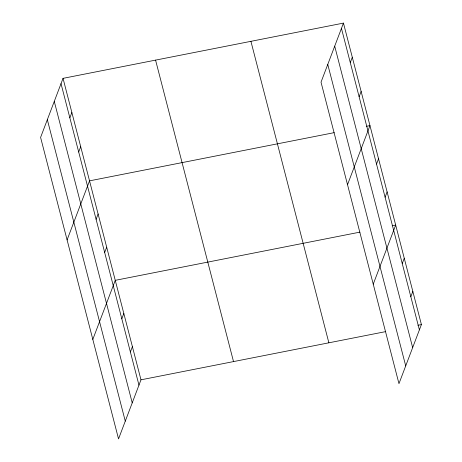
<?xml version="1.0" encoding="UTF-8"?>
<svg xmlns="http://www.w3.org/2000/svg" width="462" height="462" viewBox="0 0 462 462"><rect width="100%" height="100%" fill="white"/><g stroke="black" fill="none" stroke-linecap="round" stroke-linejoin="round"><path stroke-width="0.69" d="M63.034 78.349L40.592 137.422L118.538 438.9L140.979 379.822L63.034 78.349L343.462 23.1L421.408 324.578L398.966 383.651L321.021 82.178L343.462 23.1M69.849 117.816L71.864 112.514M78.684 151.986L80.7 146.679M67.094 239.928L89.536 180.85L334.211 132.646M96.09 219.317L98.106 214.01M104.666 252.477L106.682 247.176M92.816 339.414L115.257 280.336L359.933 232.132M121.812 318.803L123.828 313.496M130.388 351.963L132.403 346.662M350.283 62.572L352.298 57.265M359.118 96.737L361.134 91.436M347.522 184.679L369.964 125.6L366.458 126.293M376.524 164.068L378.54 158.766M385.1 197.228L387.116 191.926M373.244 284.165L395.686 225.086L392.18 225.779M402.246 263.554L404.262 258.252M410.822 296.719L412.837 291.412M140.979 379.822L385.654 331.618M417.902 325.265L421.408 324.578M341.447 28.401L419.398 329.88M334.707 46.148L412.653 347.626M327.766 64.432L405.711 365.91M250.924 41.332L328.869 342.81M155.573 60.118L233.518 361.59M61.019 83.651L138.964 385.129M54.273 101.397L132.224 402.87M47.332 119.681L125.277 421.153"/></g></svg>
